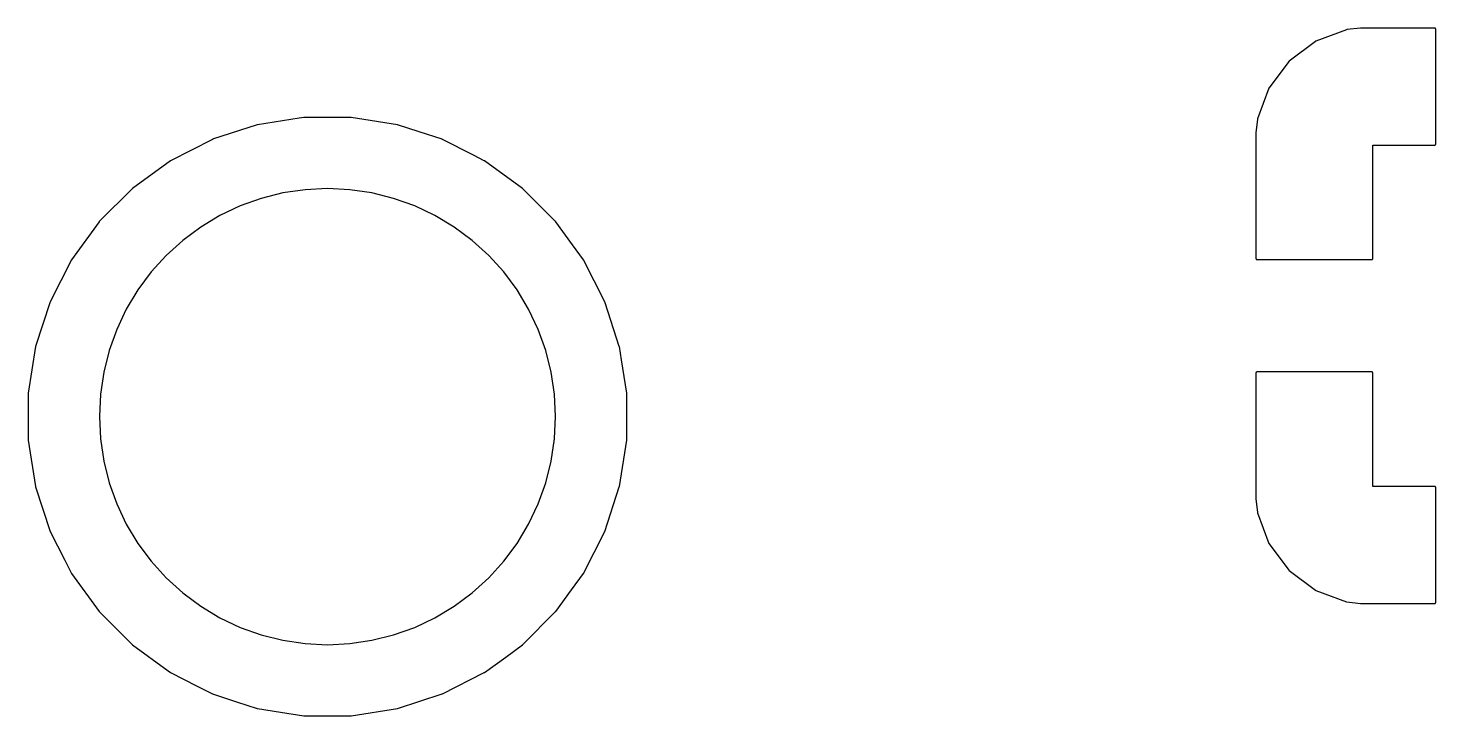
# Model space of a CAD drawing. Header units: metres. Extents: x 92.3 to 181.5, y -134.8 to -50.6.
# Drawn here: x 152.84 to 158.99, y -108.61 to -105.6 of the extents above; entities that cross this region are included whole.
import ezdxf

# ---------------------------------------------------------------- set-up
doc = ezdxf.new("R2010")
doc.units = ezdxf.units.M

msp = doc.modelspace()

# ---------------------------------------------------------------- linework, layer by layer
for points in [[(158.2, -106.0618), (158.2, -106.0618), (158.2, -106.0619), (158.2, -106.062), (158.2, -106.062), (158.2, -106.0622), (158.2, -106.61), (158.2, -106.6101), (158.2, -106.6102), (158.2, -106.6104), (158.2, -106.6105), (158.2, -106.6105), (158.2, -106.6106), (158.2001, -106.6107), (158.2001, -106.6109), (158.2001, -106.611), (158.2001, -106.611), (158.2001, -106.6111), (158.2001, -106.6112), (158.2002, -106.6113), (158.2002, -106.6115), (158.2002, -106.6115), (158.2003, -106.6116), (158.2003, -106.6117), (158.2003, -106.6118), (158.2004, -106.6119), (158.2004, -106.6119), (158.2004, -106.612), (158.2005, -106.6121), (158.2005, -106.6122), (158.2006, -106.6124), (158.2006, -106.6124), (158.2006, -106.6125), (158.2007, -106.6126), (158.2008, -106.6127), (158.2008, -106.6128), (158.2008, -106.6128), (158.2009, -106.6129), (158.201, -106.613), (158.2011, -106.6131), (158.2011, -106.6132), (158.2011, -106.6132), (158.2012, -106.6133), (158.2013, -106.6134), (158.2014, -106.6134), (158.2015, -106.6135), (158.2015, -106.6135), (158.2016, -106.6136), (158.2016, -106.6137), (158.2017, -106.6138), (158.2018, -106.6139), (158.2018, -106.6139), (158.2019, -106.6139), (158.202, -106.614), (158.2021, -106.6141), (158.2022, -106.6142), (158.2022, -106.6142), (158.2023, -106.6142), (158.2024, -106.6143), (158.2025, -106.6144), (158.2026, -106.6144), (158.2026, -106.6144), (158.2028, -106.6145), (158.2029, -106.6145), (158.203, -106.6146), (158.2031, -106.6146), (158.2031, -106.6146), (158.2032, -106.6147), (158.2033, -106.6147), (158.2034, -106.6147), (158.2035, -106.6148), (158.2035, -106.6148), (158.2037, -106.6148), (158.2038, -106.6149), (158.2039, -106.6149), (158.204, -106.6149), (158.204, -106.6149), (158.2041, -106.6149), (158.2043, -106.6149), (158.2044, -106.615), (158.2045, -106.615), (158.2045, -106.615), (158.2046, -106.615), (158.2048, -106.615), (158.2049, -106.615), (158.205, -106.615), (158.705, -106.615), (158.7051, -106.615), (158.7052, -106.615), (158.7054, -106.615), (158.7055, -106.615), (158.7055, -106.615), (158.7056, -106.615), (158.7057, -106.6149), (158.7059, -106.6149), (158.706, -106.6149), (158.706, -106.6149), (158.7061, -106.6149), (158.7062, -106.6149), (158.7063, -106.6148), (158.7065, -106.6148), (158.7065, -106.6148), (158.7066, -106.6147), (158.7067, -106.6147), (158.7068, -106.6147), (158.7069, -106.6146), (158.7069, -106.6146), (158.707, -106.6146), (158.7071, -106.6145), (158.7072, -106.6145), (158.7074, -106.6144), (158.7074, -106.6144), (158.7075, -106.6144), (158.7076, -106.6143), (158.7077, -106.6142), (158.7078, -106.6142), (158.7078, -106.6142), (158.7079, -106.6141), (158.708, -106.614), (158.7081, -106.6139), (158.7082, -106.6139), (158.7082, -106.6139), (158.7083, -106.6138), (158.7084, -106.6137), (158.7084, -106.6136), (158.7085, -106.6135), (158.7085, -106.6135), (158.7086, -106.6134), (158.7087, -106.6134), (158.7088, -106.6133), (158.7089, -106.6132), (158.7089, -106.6132), (158.7089, -106.6131), (158.709, -106.613), (158.7091, -106.6129), (158.7092, -106.6128), (158.7092, -106.6128), (158.7092, -106.6127), (158.7093, -106.6126), (158.7094, -106.6125), (158.7094, -106.6124), (158.7094, -106.6124), (158.7095, -106.6122), (158.7095, -106.6121), (158.7096, -106.612), (158.7096, -106.6119), (158.7096, -106.6119), (158.7097, -106.6118), (158.7097, -106.6117), (158.7097, -106.6116), (158.7098, -106.6115), (158.7098, -106.6115), (158.7098, -106.6113), (158.7099, -106.6112), (158.7099, -106.6111), (158.7099, -106.611), (158.7099, -106.611), (158.7099, -106.6109), (158.7099, -106.6107), (158.71, -106.6106), (158.71, -106.6105), (158.71, -106.6105), (158.71, -106.6104), (158.71, -106.6102), (158.71, -106.6101), (158.71, -106.61), (158.71, -106.115), (158.98, -106.115), (158.9801, -106.115), (158.9802, -106.115), (158.9804, -106.115), (158.9805, -106.115), (158.9805, -106.115), (158.9806, -106.115), (158.9807, -106.1149), (158.9809, -106.1149), (158.981, -106.1149), (158.981, -106.1149), (158.9811, -106.1149), (158.9812, -106.1149), (158.9813, -106.1148), (158.9815, -106.1148), (158.9815, -106.1148), (158.9816, -106.1147), (158.9817, -106.1147), (158.9818, -106.1147), (158.9819, -106.1146), (158.9819, -106.1146), (158.982, -106.1146), (158.9821, -106.1145), (158.9822, -106.1145), (158.9824, -106.1144), (158.9824, -106.1144), (158.9825, -106.1144), (158.9826, -106.1143), (158.9827, -106.1142), (158.9828, -106.1142), (158.9828, -106.1142), (158.9829, -106.1141), (158.983, -106.114), (158.9831, -106.1139), (158.9832, -106.1139), (158.9832, -106.1139), (158.9833, -106.1138), (158.9834, -106.1137), (158.9834, -106.1136), (158.9835, -106.1135), (158.9835, -106.1135), (158.9836, -106.1134), (158.9837, -106.1134), (158.9838, -106.1133), (158.9839, -106.1132), (158.9839, -106.1132), (158.9839, -106.1131), (158.984, -106.113), (158.9841, -106.1129), (158.9842, -106.1128), (158.9842, -106.1128), (158.9842, -106.1127), (158.9843, -106.1126), (158.9844, -106.1125), (158.9844, -106.1124), (158.9844, -106.1124), (158.9845, -106.1122), (158.9845, -106.1121), (158.9846, -106.112), (158.9846, -106.1119), (158.9846, -106.1119), (158.9847, -106.1118), (158.9847, -106.1117), (158.9847, -106.1116), (158.9848, -106.1115), (158.9848, -106.1115), (158.9848, -106.1113), (158.9849, -106.1112), (158.9849, -106.1111), (158.9849, -106.111), (158.9849, -106.111), (158.9849, -106.1109), (158.9849, -106.1107), (158.985, -106.1106), (158.985, -106.1105), (158.985, -106.1105), (158.985, -106.1104), (158.985, -106.1102), (158.985, -106.1101), (158.985, -106.11), (158.985, -105.61), (158.985, -105.6099), (158.985, -105.6098), (158.985, -105.6096), (158.985, -105.6095), (158.985, -105.6095), (158.985, -105.6094), (158.9849, -105.6093), (158.9849, -105.6091), (158.9849, -105.609), (158.9849, -105.609), (158.9849, -105.6089), (158.9849, -105.6088), (158.9848, -105.6087), (158.9848, -105.6085), (158.9848, -105.6085), (158.9847, -105.6084), (158.9847, -105.6083), (158.9847, -105.6082), (158.9846, -105.6081), (158.9846, -105.6081), (158.9846, -105.608), (158.9845, -105.6079), (158.9845, -105.6078), (158.9844, -105.6076), (158.9844, -105.6076), (158.9844, -105.6075), (158.9843, -105.6074), (158.9842, -105.6073), (158.9842, -105.6072), (158.9842, -105.6072), (158.9841, -105.6071), (158.984, -105.607), (158.9839, -105.6069), (158.9839, -105.6068), (158.9839, -105.6068), (158.9838, -105.6067), (158.9837, -105.6066), (158.9836, -105.6066), (158.9835, -105.6065), (158.9835, -105.6065), (158.9834, -105.6064), (158.9834, -105.6063), (158.9833, -105.6062), (158.9832, -105.6061), (158.9832, -105.6061), (158.9831, -105.6061), (158.983, -105.606), (158.9829, -105.6059), (158.9828, -105.6058), (158.9828, -105.6058), (158.9827, -105.6058), (158.9826, -105.6057), (158.9825, -105.6056), (158.9824, -105.6056), (158.9824, -105.6056), (158.9822, -105.6055), (158.9821, -105.6055), (158.982, -105.6054), (158.9819, -105.6054), (158.9819, -105.6054), (158.9818, -105.6053), (158.9817, -105.6053), (158.9816, -105.6053), (158.9815, -105.6052), (158.9815, -105.6052), (158.9813, -105.6052), (158.9812, -105.6051), (158.9811, -105.6051), (158.981, -105.6051), (158.981, -105.6051), (158.9809, -105.6051), (158.9807, -105.6051), (158.9806, -105.605), (158.9805, -105.605), (158.9805, -105.605), (158.9804, -105.605), (158.9802, -105.605), (158.9801, -105.605), (158.98, -105.605), (158.6572, -105.605), (158.657, -105.605), (158.657, -105.605), (158.6569, -105.605), (158.6568, -105.605), (158.6568, -105.605), (158.6566, -105.605), (158.5971, -105.6114), (158.597, -105.6114), (158.5969, -105.6115), (158.5968, -105.6115), (158.5967, -105.6115), (158.5967, -105.6115), (158.5966, -105.6115), (158.5965, -105.6115), (158.5964, -105.6116), (158.5963, -105.6116), (158.5962, -105.6116), (158.5962, -105.6116), (158.5961, -105.6117), (158.596, -105.6117), (158.5959, -105.6117), (158.4612, -105.662), (158.4611, -105.662), (158.461, -105.662), (158.4609, -105.6621), (158.4608, -105.6621), (158.4608, -105.6621), (158.4607, -105.6622), (158.4606, -105.6622), (158.4605, -105.6623), (158.4604, -105.6623), (158.4604, -105.6623), (158.4603, -105.6624), (158.4603, -105.6624), (158.4602, -105.6625), (158.46, -105.6626), (158.46, -105.6626), (158.4599, -105.6626), (158.3448, -105.7488), (158.3447, -105.7489), (158.3447, -105.7489), (158.3445, -105.749), (158.3444, -105.7491), (158.3444, -105.7491), (158.3443, -105.7493), (158.3443, -105.7493), (158.3441, -105.7494), (158.3441, -105.7494), (158.344, -105.7495), (158.3439, -105.7497), (158.3439, -105.7497), (158.3438, -105.7498), (158.2576, -105.8649), (158.2576, -105.865), (158.2576, -105.865), (158.2575, -105.8652), (158.2574, -105.8653), (158.2574, -105.8653), (158.2573, -105.8654), (158.2573, -105.8654), (158.2573, -105.8655), (158.2572, -105.8656), (158.2572, -105.8657), (158.2571, -105.8658), (158.2571, -105.8658), (158.2571, -105.8659), (158.257, -105.866), (158.257, -105.8661), (158.257, -105.8662), (158.2067, -106.0009), (158.2067, -106.001), (158.2067, -106.0011), (158.2066, -106.0012), (158.2066, -106.0012), (158.2066, -106.0013), (158.2066, -106.0014), (158.2065, -106.0015), (158.2065, -106.0016), (158.2065, -106.0017), (158.2065, -106.0017), (158.2065, -106.0018), (158.2065, -106.0019), (158.2064, -106.002), (158.2064, -106.0021), (158.2, -106.0616), (158.2, -106.0618)], [(152.8445, -107.197), (152.8445, -107.197), (152.8445, -107.1971), (152.8445, -107.1972), (152.8445, -107.1973), (152.8445, -107.1973), (152.8445, -107.1974), (152.8445, -107.1975), (152.8445, -107.1975), (152.8445, -107.1976), (152.8445, -107.4024), (152.8445, -107.4025), (152.8445, -107.4025), (152.8445, -107.4026), (152.8445, -107.4027), (152.8445, -107.4027), (152.8445, -107.4028), (152.8445, -107.4029), (152.8445, -107.403), (152.8446, -107.4031), (152.8766, -107.6053), (152.8766, -107.6054), (152.8766, -107.6055), (152.8766, -107.6056), (152.8767, -107.6057), (152.8767, -107.6057), (152.8767, -107.6058), (152.8767, -107.6059), (152.8767, -107.606), (152.8768, -107.6061), (152.94, -107.8008), (152.9401, -107.8009), (152.9401, -107.801), (152.9401, -107.801), (152.9402, -107.8011), (152.9402, -107.8011), (152.9402, -107.8012), (152.9402, -107.8013), (152.9403, -107.8014), (152.9403, -107.8015), (153.0042, -107.9269), (153.0278, -107.9732), (153.0333, -107.9839), (153.0333, -107.984), (153.0334, -107.9841), (153.0334, -107.9841), (153.0335, -107.9842), (153.0335, -107.9842), (153.0335, -107.9843), (153.0336, -107.9844), (153.0336, -107.9845), (153.0337, -107.9846), (153.154, -108.1502), (153.154, -108.1502), (153.1541, -108.1503), (153.1542, -108.1504), (153.1542, -108.1505), (153.1542, -108.1505), (153.1543, -108.1505), (153.1544, -108.1506), (153.1544, -108.1507), (153.1545, -108.1507), (153.2993, -108.2955), (153.2993, -108.2956), (153.2994, -108.2956), (153.2995, -108.2957), (153.2995, -108.2958), (153.2995, -108.2958), (153.2996, -108.2958), (153.2997, -108.2959), (153.2998, -108.296), (153.2998, -108.296), (153.4548, -108.4086), (153.4655, -108.4163), (153.4655, -108.4164), (153.4656, -108.4164), (153.4657, -108.4165), (153.4658, -108.4166), (153.4658, -108.4166), (153.4659, -108.4166), (153.4659, -108.4166), (153.466, -108.4167), (153.4661, -108.4167), (153.5823, -108.476), (153.6485, -108.5097), (153.6486, -108.5097), (153.6487, -108.5098), (153.6488, -108.5098), (153.6489, -108.5099), (153.6489, -108.5099), (153.649, -108.5099), (153.6491, -108.5099), (153.6492, -108.51), (153.7536, -108.5439), (153.8439, -108.5732), (153.844, -108.5733), (153.8441, -108.5733), (153.8442, -108.5733), (153.8443, -108.5733), (153.8443, -108.5733), (153.8444, -108.5734), (153.8445, -108.5734), (153.8446, -108.5734), (153.8447, -108.5734), (153.9458, -108.5894), (154.0469, -108.6054), (154.047, -108.6055), (154.0471, -108.6055), (154.0472, -108.6055), (154.0473, -108.6055), (154.0473, -108.6055), (154.0474, -108.6055), (154.0475, -108.6055), (154.0475, -108.6055), (154.0476, -108.6055), (154.2524, -108.6055), (154.2525, -108.6055), (154.2525, -108.6055), (154.2526, -108.6055), (154.2527, -108.6055), (154.2527, -108.6055), (154.2528, -108.6055), (154.2529, -108.6055), (154.253, -108.6055), (154.2531, -108.6054), (154.4553, -108.5734), (154.4554, -108.5734), (154.4555, -108.5734), (154.4556, -108.5734), (154.4557, -108.5733), (154.4557, -108.5733), (154.4558, -108.5733), (154.4559, -108.5733), (154.456, -108.5733), (154.4561, -108.5732), (154.6508, -108.51), (154.6509, -108.5099), (154.6509, -108.5099), (154.651, -108.5099), (154.6511, -108.5098), (154.6511, -108.5098), (154.6512, -108.5098), (154.6513, -108.5098), (154.6514, -108.5097), (154.6515, -108.5097), (154.8339, -108.4167), (154.834, -108.4167), (154.8341, -108.4166), (154.8341, -108.4166), (154.8342, -108.4166), (154.8342, -108.4166), (154.8343, -108.4165), (154.8344, -108.4164), (154.8345, -108.4164), (154.8345, -108.4163), (154.9275, -108.3488), (155.0002, -108.296), (155.0002, -108.296), (155.0003, -108.2959), (155.0004, -108.2958), (155.0004, -108.2958), (155.0005, -108.2957), (155.0006, -108.2957), (155.0007, -108.2956), (155.0007, -108.2956), (155.0008, -108.2955), (155.1455, -108.1508), (155.1456, -108.1507), (155.1456, -108.1507), (155.1457, -108.1506), (155.1457, -108.1505), (155.1458, -108.1504), (155.1458, -108.1504), (155.1459, -108.1503), (155.146, -108.1502), (155.146, -108.1502), (155.2142, -108.0563), (155.2663, -107.9845), (155.2664, -107.9845), (155.2664, -107.9844), (155.2665, -107.9843), (155.2666, -107.9842), (155.2666, -107.9842), (155.2666, -107.9841), (155.2666, -107.9841), (155.2667, -107.984), (155.2667, -107.9839), (155.3597, -107.8015), (155.3597, -107.8014), (155.3598, -107.8013), (155.3598, -107.8012), (155.3598, -107.8011), (155.3598, -107.8011), (155.3599, -107.801), (155.3599, -107.8009), (155.3599, -107.8009), (155.36, -107.8008), (155.4232, -107.6061), (155.4233, -107.606), (155.4233, -107.6059), (155.4233, -107.6058), (155.4233, -107.6057), (155.4233, -107.6057), (155.4234, -107.6056), (155.4234, -107.6055), (155.4234, -107.6054), (155.4234, -107.6053), (155.4554, -107.4031), (155.4555, -107.403), (155.4555, -107.4029), (155.4555, -107.4028), (155.4555, -107.4027), (155.4555, -107.4027), (155.4555, -107.4026), (155.4555, -107.4025), (155.4555, -107.4025), (155.4555, -107.4024), (155.4555, -107.1976), (155.4555, -107.1975), (155.4555, -107.1975), (155.4555, -107.1974), (155.4555, -107.1973), (155.4555, -107.1973), (155.4555, -107.1972), (155.4555, -107.1971), (155.4555, -107.197), (155.4554, -107.1969), (155.4325, -107.0522), (155.4234, -106.9947), (155.4234, -106.9946), (155.4234, -106.9945), (155.4234, -106.9944), (155.4233, -106.9943), (155.4233, -106.9943), (155.4233, -106.9942), (155.4233, -106.9941), (155.4233, -106.994), (155.4232, -106.9939), (155.3748, -106.8449), (155.36, -106.7992), (155.3599, -106.7991), (155.3599, -106.799), (155.3599, -106.7989), (155.3599, -106.7989), (155.3598, -106.7988), (155.3598, -106.7987), (155.3597, -106.7986), (155.3597, -106.7985), (155.3135, -106.7079), (155.2667, -106.6161), (155.2667, -106.616), (155.2666, -106.6159), (155.2666, -106.6159), (155.2666, -106.6158), (155.2666, -106.6158), (155.2665, -106.6157), (155.2664, -106.6156), (155.2664, -106.6155), (155.2663, -106.6155), (155.2193, -106.5508), (155.146, -106.4498), (155.146, -106.4498), (155.1459, -106.4497), (155.1458, -106.4496), (155.1458, -106.4495), (155.1458, -106.4495), (155.1457, -106.4495), (155.1456, -106.4494), (155.1456, -106.4493), (155.1455, -106.4493), (155.0007, -106.3045), (155.0007, -106.3044), (155.0006, -106.3044), (155.0005, -106.3043), (155.0005, -106.3042), (155.0005, -106.3042), (155.0004, -106.3042), (155.0003, -106.3041), (155.0002, -106.304), (155.0002, -106.304), (154.8346, -106.1837), (154.8345, -106.1837), (154.8344, -106.1836), (154.8343, -106.1835), (154.8343, -106.1835), (154.8342, -106.1834), (154.8341, -106.1834), (154.834, -106.1833), (154.834, -106.1833), (154.8339, -106.1833), (154.8339, -106.1833), (154.787, -106.1594), (154.6515, -106.0903), (154.6514, -106.0903), (154.6513, -106.0902), (154.6512, -106.0902), (154.6511, -106.0902), (154.6511, -106.0902), (154.651, -106.0901), (154.651, -106.0901), (154.6509, -106.0901), (154.6508, -106.09), (154.5504, -106.0574), (154.4561, -106.0268), (154.456, -106.0267), (154.4559, -106.0267), (154.4558, -106.0267), (154.4557, -106.0267), (154.4557, -106.0267), (154.4556, -106.0266), (154.4555, -106.0266), (154.4554, -106.0266), (154.4553, -106.0266), (154.2808, -105.9989), (154.2531, -105.9946), (154.253, -105.9945), (154.2529, -105.9945), (154.2528, -105.9945), (154.2527, -105.9945), (154.2527, -105.9945), (154.2526, -105.9945), (154.2525, -105.9945), (154.2525, -105.9945), (154.2524, -105.9945), (154.0476, -105.9945), (154.0475, -105.9945), (154.0475, -105.9945), (154.0474, -105.9945), (154.0473, -105.9945), (154.0473, -105.9945), (154.0472, -105.9945), (154.0471, -105.9945), (154.047, -105.9945), (154.0469, -105.9946), (154.0271, -105.9977), (153.8447, -106.0266), (153.8446, -106.0266), (153.8445, -106.0266), (153.8444, -106.0266), (153.8443, -106.0267), (153.8443, -106.0267), (153.8442, -106.0267), (153.8441, -106.0267), (153.844, -106.0267), (153.8439, -106.0268), (153.6492, -106.09), (153.6491, -106.0901), (153.649, -106.0901), (153.649, -106.0901), (153.6489, -106.0902), (153.6489, -106.0902), (153.6488, -106.0902), (153.6487, -106.0902), (153.6486, -106.0903), (153.6485, -106.0903), (153.4661, -106.1833), (153.466, -106.1833), (153.4659, -106.1834), (153.4659, -106.1834), (153.4658, -106.1835), (153.4658, -106.1835), (153.4657, -106.1835), (153.4656, -106.1836), (153.4655, -106.1836), (153.4654, -106.1837), (153.2998, -106.304), (153.2998, -106.304), (153.2997, -106.3041), (153.2996, -106.3042), (153.2995, -106.3042), (153.2995, -106.3042), (153.2995, -106.3043), (153.2994, -106.3044), (153.2993, -106.3044), (153.2993, -106.3045), (153.1545, -106.4493), (153.1544, -106.4493), (153.1544, -106.4494), (153.1543, -106.4495), (153.1542, -106.4495), (153.1542, -106.4495), (153.1542, -106.4496), (153.1541, -106.4497), (153.154, -106.4498), (153.154, -106.4498), (153.0337, -106.6154), (153.0336, -106.6155), (153.0336, -106.6156), (153.0335, -106.6157), (153.0335, -106.6158), (153.0335, -106.6158), (153.0334, -106.6159), (153.0334, -106.6159), (153.0333, -106.616), (153.0333, -106.6161), (152.9403, -106.7985), (152.9403, -106.7986), (152.9402, -106.7987), (152.9402, -106.7988), (152.9402, -106.7989), (152.9402, -106.7989), (152.9401, -106.799), (152.9401, -106.799), (152.9401, -106.7991), (152.94, -106.7992), (152.8768, -106.9939), (152.8767, -106.994), (152.8767, -106.9941), (152.8767, -106.9942), (152.8767, -106.9943), (152.8767, -106.9943), (152.8766, -106.9944), (152.8766, -106.9945), (152.8766, -106.9946), (152.8766, -106.9947), (152.8446, -107.1969), (152.8445, -107.197)], [(153.7692, -108.2193), (153.8612, -108.2521), (153.9559, -108.2759), (154.0525, -108.2902), (154.15, -108.295), (154.2475, -108.2902), (154.3441, -108.2759), (154.4388, -108.2521), (154.5308, -108.2193), (154.619, -108.1775), (154.7028, -108.1273), (154.7812, -108.0691), (154.8536, -108.0036), (154.9191, -107.9312), (154.9773, -107.8528), (155.0275, -107.769), (155.0693, -107.6808), (155.1021, -107.5888), (155.1259, -107.4941), (155.1402, -107.3975), (155.145, -107.3), (155.1402, -107.2025), (155.1259, -107.1059), (155.1021, -107.0112), (155.0693, -106.9192), (155.0275, -106.831), (154.9773, -106.7472), (154.9191, -106.6688), (154.8536, -106.5964), (154.7812, -106.5309), (154.7028, -106.4727), (154.619, -106.4225), (154.5308, -106.3807), (154.4388, -106.3479), (154.3441, -106.3241), (154.2475, -106.3098), (154.15, -106.305), (154.0525, -106.3098), (153.9559, -106.3241), (153.8612, -106.3479), (153.7692, -106.3807), (153.681, -106.4225), (153.5972, -106.4727), (153.5188, -106.5309), (153.4464, -106.5964), (153.3809, -106.6688), (153.3227, -106.7472), (153.2725, -106.831), (153.2307, -106.9192), (153.1979, -107.0112), (153.1741, -107.1059), (153.1598, -107.2025), (153.155, -107.3), (153.1598, -107.3975), (153.1741, -107.4941), (153.1979, -107.5888), (153.2307, -107.6808), (153.2725, -107.769), (153.3227, -107.8528), (153.3809, -107.9312), (153.4464, -108.0036), (153.5188, -108.0691), (153.5972, -108.1273), (153.681, -108.1775), (153.7692, -108.2193)], [(158.71, -107.1099), (158.71, -107.1099), (158.71, -107.1098), (158.71, -107.1096), (158.71, -107.1095), (158.71, -107.1095), (158.71, -107.1094), (158.7099, -107.1093), (158.7099, -107.1091), (158.7099, -107.109), (158.7099, -107.109), (158.7099, -107.1089), (158.7099, -107.1088), (158.7098, -107.1087), (158.7098, -107.1085), (158.7098, -107.1085), (158.7097, -107.1084), (158.7097, -107.1083), (158.7097, -107.1082), (158.7096, -107.1081), (158.7096, -107.1081), (158.7096, -107.108), (158.7095, -107.1079), (158.7095, -107.1078), (158.7094, -107.1076), (158.7094, -107.1076), (158.7094, -107.1075), (158.7093, -107.1074), (158.7092, -107.1073), (158.7092, -107.1072), (158.7092, -107.1072), (158.7091, -107.1071), (158.709, -107.107), (158.7089, -107.1069), (158.7089, -107.1068), (158.7089, -107.1068), (158.7088, -107.1067), (158.7087, -107.1066), (158.7086, -107.1066), (158.7085, -107.1065), (158.7085, -107.1065), (158.7084, -107.1064), (158.7084, -107.1063), (158.7083, -107.1062), (158.7082, -107.1061), (158.7082, -107.1061), (158.7081, -107.1061), (158.708, -107.106), (158.7079, -107.1059), (158.7078, -107.1058), (158.7078, -107.1058), (158.7077, -107.1058), (158.7076, -107.1057), (158.7075, -107.1056), (158.7074, -107.1056), (158.7074, -107.1056), (158.7072, -107.1055), (158.7071, -107.1055), (158.707, -107.1054), (158.7069, -107.1054), (158.7069, -107.1054), (158.7068, -107.1053), (158.7067, -107.1053), (158.7066, -107.1053), (158.7065, -107.1052), (158.7065, -107.1052), (158.7063, -107.1052), (158.7062, -107.1051), (158.7061, -107.1051), (158.706, -107.1051), (158.706, -107.1051), (158.7059, -107.1051), (158.7057, -107.1051), (158.7056, -107.105), (158.7055, -107.105), (158.7055, -107.105), (158.7054, -107.105), (158.7052, -107.105), (158.7051, -107.105), (158.705, -107.105), (158.205, -107.105), (158.2049, -107.105), (158.2048, -107.105), (158.2046, -107.105), (158.2045, -107.105), (158.2045, -107.105), (158.2044, -107.105), (158.2043, -107.1051), (158.2041, -107.1051), (158.204, -107.1051), (158.204, -107.1051), (158.2039, -107.1051), (158.2038, -107.1051), (158.2037, -107.1052), (158.2035, -107.1052), (158.2035, -107.1052), (158.2034, -107.1053), (158.2033, -107.1053), (158.2032, -107.1053), (158.2031, -107.1054), (158.2031, -107.1054), (158.203, -107.1054), (158.2029, -107.1055), (158.2028, -107.1055), (158.2026, -107.1056), (158.2026, -107.1056), (158.2025, -107.1056), (158.2024, -107.1057), (158.2023, -107.1058), (158.2022, -107.1058), (158.2022, -107.1058), (158.2021, -107.1059), (158.202, -107.106), (158.2019, -107.1061), (158.2018, -107.1061), (158.2018, -107.1061), (158.2017, -107.1062), (158.2016, -107.1063), (158.2016, -107.1064), (158.2015, -107.1065), (158.2015, -107.1065), (158.2014, -107.1066), (158.2013, -107.1066), (158.2012, -107.1067), (158.2011, -107.1068), (158.2011, -107.1068), (158.2011, -107.1069), (158.201, -107.107), (158.2009, -107.1071), (158.2008, -107.1072), (158.2008, -107.1072), (158.2008, -107.1073), (158.2007, -107.1074), (158.2006, -107.1075), (158.2006, -107.1076), (158.2006, -107.1076), (158.2005, -107.1078), (158.2005, -107.1079), (158.2004, -107.108), (158.2004, -107.1081), (158.2004, -107.1081), (158.2003, -107.1082), (158.2003, -107.1083), (158.2003, -107.1084), (158.2002, -107.1085), (158.2002, -107.1085), (158.2002, -107.1087), (158.2001, -107.1088), (158.2001, -107.1089), (158.2001, -107.109), (158.2001, -107.109), (158.2001, -107.1091), (158.2001, -107.1093), (158.2, -107.1094), (158.2, -107.1095), (158.2, -107.1095), (158.2, -107.1096), (158.2, -107.1098), (158.2, -107.1099), (158.2, -107.11), (158.2, -107.6578), (158.2, -107.658), (158.2, -107.658), (158.2, -107.6581), (158.2, -107.6582), (158.2, -107.6582), (158.2, -107.6584), (158.2064, -107.7179), (158.2064, -107.718), (158.2065, -107.7181), (158.2065, -107.7182), (158.2065, -107.7183), (158.2065, -107.7183), (158.2065, -107.7184), (158.2065, -107.7185), (158.2066, -107.7186), (158.2066, -107.7187), (158.2066, -107.7188), (158.2066, -107.7188), (158.2067, -107.7189), (158.2067, -107.719), (158.2067, -107.7191), (158.257, -107.8538), (158.257, -107.8539), (158.257, -107.854), (158.2571, -107.8541), (158.2571, -107.8542), (158.2571, -107.8542), (158.2572, -107.8543), (158.2572, -107.8544), (158.2573, -107.8545), (158.2573, -107.8546), (158.2573, -107.8546), (158.2574, -107.8547), (158.2574, -107.8547), (158.2575, -107.8548), (158.2576, -107.855), (158.2576, -107.855), (158.2576, -107.8551), (158.3438, -107.9702), (158.3439, -107.9703), (158.3439, -107.9703), (158.344, -107.9705), (158.3441, -107.9706), (158.3441, -107.9706), (158.3443, -107.9707), (158.3443, -107.9707), (158.3444, -107.9708), (158.3444, -107.9708), (158.3445, -107.971), (158.3447, -107.9711), (158.3447, -107.9711), (158.3448, -107.9712), (158.4599, -108.0574), (158.46, -108.0574), (158.46, -108.0574), (158.4602, -108.0575), (158.4603, -108.0576), (158.4603, -108.0576), (158.4604, -108.0577), (158.4604, -108.0577), (158.4605, -108.0577), (158.4606, -108.0578), (158.4607, -108.0578), (158.4608, -108.0579), (158.4608, -108.0579), (158.4609, -108.0579), (158.461, -108.058), (158.4611, -108.058), (158.4612, -108.058), (158.5959, -108.1083), (158.596, -108.1083), (158.5961, -108.1083), (158.5962, -108.1084), (158.5962, -108.1084), (158.5963, -108.1084), (158.5964, -108.1084), (158.5965, -108.1085), (158.5966, -108.1085), (158.5967, -108.1085), (158.5967, -108.1085), (158.5968, -108.1085), (158.5969, -108.1085), (158.597, -108.1086), (158.5971, -108.1086), (158.6566, -108.115), (158.6567, -108.115), (158.6567, -108.115), (158.6568, -108.115), (158.6569, -108.115), (158.6569, -108.115), (158.657, -108.115), (158.657, -108.115), (158.6571, -108.115), (158.6572, -108.115), (158.98, -108.115), (158.9801, -108.115), (158.9802, -108.115), (158.9804, -108.115), (158.9805, -108.115), (158.9805, -108.115), (158.9806, -108.115), (158.9807, -108.1149), (158.9809, -108.1149), (158.981, -108.1149), (158.981, -108.1149), (158.9811, -108.1149), (158.9812, -108.1149), (158.9813, -108.1148), (158.9815, -108.1148), (158.9815, -108.1148), (158.9816, -108.1147), (158.9817, -108.1147), (158.9818, -108.1147), (158.9819, -108.1146), (158.9819, -108.1146), (158.982, -108.1146), (158.9821, -108.1145), (158.9822, -108.1145), (158.9824, -108.1144), (158.9824, -108.1144), (158.9825, -108.1144), (158.9826, -108.1143), (158.9827, -108.1142), (158.9828, -108.1142), (158.9828, -108.1142), (158.9829, -108.1141), (158.983, -108.114), (158.9831, -108.1139), (158.9832, -108.1139), (158.9832, -108.1139), (158.9833, -108.1138), (158.9834, -108.1137), (158.9834, -108.1136), (158.9835, -108.1135), (158.9835, -108.1135), (158.9836, -108.1134), (158.9837, -108.1134), (158.9838, -108.1133), (158.9839, -108.1132), (158.9839, -108.1132), (158.9839, -108.1131), (158.984, -108.113), (158.9841, -108.1129), (158.9842, -108.1128), (158.9842, -108.1128), (158.9842, -108.1127), (158.9843, -108.1126), (158.9844, -108.1125), (158.9844, -108.1124), (158.9844, -108.1124), (158.9845, -108.1122), (158.9845, -108.1121), (158.9846, -108.112), (158.9846, -108.1119), (158.9846, -108.1119), (158.9847, -108.1118), (158.9847, -108.1117), (158.9847, -108.1116), (158.9848, -108.1115), (158.9848, -108.1115), (158.9848, -108.1113), (158.9849, -108.1112), (158.9849, -108.1111), (158.9849, -108.111), (158.9849, -108.111), (158.9849, -108.1109), (158.9849, -108.1107), (158.985, -108.1106), (158.985, -108.1105), (158.985, -108.1105), (158.985, -108.1104), (158.985, -108.1102), (158.985, -108.1101), (158.985, -108.11), (158.985, -107.61), (158.985, -107.6099), (158.985, -107.6098), (158.985, -107.6096), (158.985, -107.6095), (158.985, -107.6095), (158.985, -107.6094), (158.9849, -107.6093), (158.9849, -107.6091), (158.9849, -107.609), (158.9849, -107.609), (158.9849, -107.6089), (158.9849, -107.6088), (158.9848, -107.6087), (158.9848, -107.6085), (158.9848, -107.6085), (158.9847, -107.6084), (158.9847, -107.6083), (158.9847, -107.6082), (158.9846, -107.6081), (158.9846, -107.6081), (158.9846, -107.608), (158.9845, -107.6079), (158.9845, -107.6078), (158.9844, -107.6076), (158.9844, -107.6076), (158.9844, -107.6075), (158.9843, -107.6074), (158.9842, -107.6073), (158.9842, -107.6072), (158.9842, -107.6072), (158.9841, -107.6071), (158.984, -107.607), (158.9839, -107.6069), (158.9839, -107.6068), (158.9839, -107.6068), (158.9838, -107.6067), (158.9837, -107.6066), (158.9836, -107.6066), (158.9835, -107.6065), (158.9835, -107.6065), (158.9834, -107.6064), (158.9834, -107.6063), (158.9833, -107.6062), (158.9832, -107.6061), (158.9832, -107.6061), (158.9831, -107.6061), (158.983, -107.606), (158.9829, -107.6059), (158.9828, -107.6058), (158.9828, -107.6058), (158.9827, -107.6058), (158.9826, -107.6057), (158.9825, -107.6056), (158.9824, -107.6056), (158.9824, -107.6056), (158.9822, -107.6055), (158.9821, -107.6055), (158.982, -107.6054), (158.9819, -107.6054), (158.9819, -107.6054), (158.9818, -107.6053), (158.9817, -107.6053), (158.9816, -107.6053), (158.9815, -107.6052), (158.9815, -107.6052), (158.9813, -107.6052), (158.9812, -107.6051), (158.9811, -107.6051), (158.981, -107.6051), (158.981, -107.6051), (158.9809, -107.6051), (158.9807, -107.6051), (158.9806, -107.605), (158.9805, -107.605), (158.9805, -107.605), (158.9804, -107.605), (158.9802, -107.605), (158.9801, -107.605), (158.98, -107.605), (158.71, -107.605), (158.71, -107.11), (158.71, -107.1099)]]:
    msp.add_lwpolyline(points)

doc.saveas('drawing.dxf')
